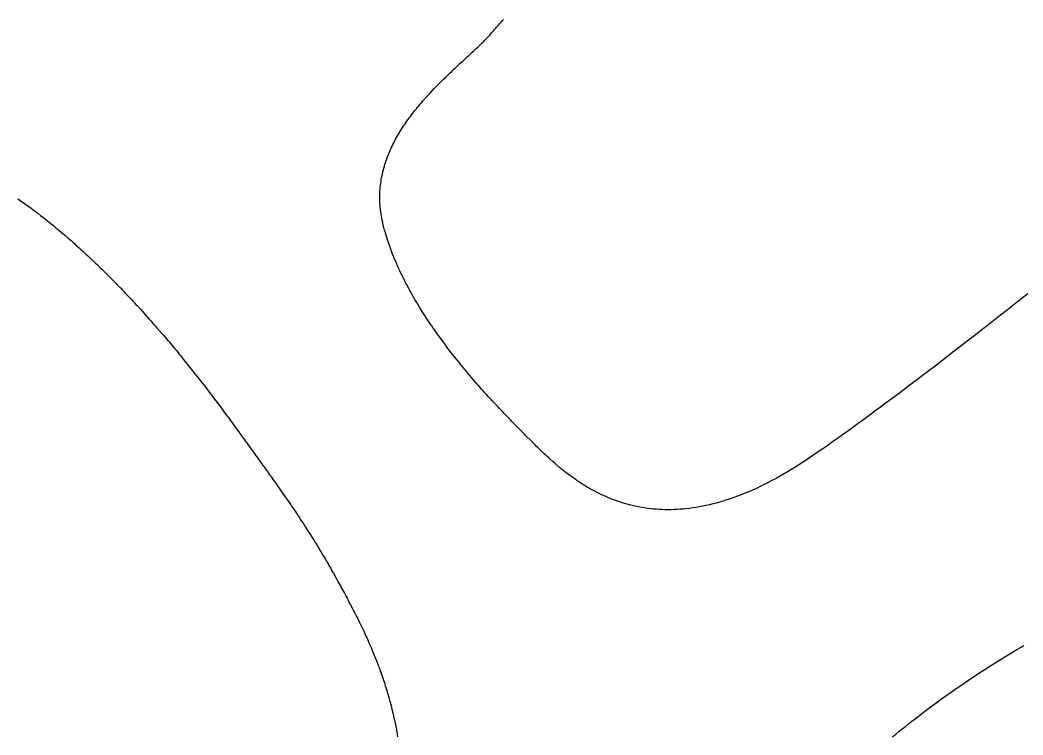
# Model space of a CAD drawing. Extents: x -220 to 640, y 0 to 300.
# Drawn here: x -156.01 to -110.57, y 171.78 to 204.17 of the extents above; entities that cross this region are included whole.
import ezdxf

# ---------------------------------------------------------------- set-up
doc = ezdxf.new("R2010")
doc.units = 0
doc.linetypes.add('CONTINUOUS2', pattern=[0])
doc.layers.get('0').update_dxf_attribs({"linetype": 'CONTINUOUS'})

msp = doc.modelspace()

# ---------------------------------------------------------------- linework, layer by layer
at = {"linetype": 'CONTINUOUS2'}
for p, q in [((-134.248, 204.038), (-134.203, 204.089)), ((-134.203, 204.089), (-134.157, 204.14)), ((-134.157, 204.14), (-134.11, 204.193)), ((-134.664, 203.56), (-134.632, 203.598)), ((-134.632, 203.598), (-134.599, 203.636)), ((-134.599, 203.636), (-134.565, 203.676)), ((-134.565, 203.676), (-134.53, 203.717)), ((-134.53, 203.717), (-134.494, 203.759)), ((-134.494, 203.759), (-134.456, 203.802)), ((-134.456, 203.802), (-134.417, 203.847)), ((-134.417, 203.847), (-134.377, 203.893)), ((-134.377, 203.893), (-134.335, 203.94)), ((-134.335, 203.94), (-134.292, 203.988)), ((-134.292, 203.988), (-134.248, 204.038)), ((-135.092, 203.114), (-135.048, 203.157)), ((-135.048, 203.157), (-135.005, 203.199)), ((-135.005, 203.199), (-134.963, 203.241)), ((-134.963, 203.241), (-134.922, 203.283)), ((-134.922, 203.283), (-134.882, 203.324)), ((-134.882, 203.324), (-134.843, 203.365)), ((-134.843, 203.365), (-134.805, 203.405)), ((-134.805, 203.405), (-134.768, 203.444)), ((-134.768, 203.444), (-134.732, 203.484)), ((-134.732, 203.484), (-134.697, 203.522)), ((-134.697, 203.522), (-134.664, 203.56)), ((-135.627, 202.609), (-135.523, 202.705)), ((-135.523, 202.705), (-135.473, 202.753)), ((-135.473, 202.753), (-135.422, 202.799)), ((-135.422, 202.799), (-135.373, 202.846)), ((-135.373, 202.846), (-135.324, 202.892)), ((-135.324, 202.892), (-135.276, 202.937)), ((-135.276, 202.937), (-135.229, 202.982)), ((-135.229, 202.982), (-135.182, 203.026)), ((-135.182, 203.026), (-135.136, 203.07)), ((-135.136, 203.07), (-135.092, 203.114)), ((-136.065, 202.206), (-136.009, 202.258)), ((-136.009, 202.258), (-135.953, 202.309)), ((-135.953, 202.309), (-135.897, 202.361)), ((-135.897, 202.361), (-135.842, 202.411)), ((-135.842, 202.411), (-135.734, 202.511)), ((-135.734, 202.511), (-135.68, 202.56)), ((-135.68, 202.56), (-135.627, 202.609)), ((-136.706, 201.601), (-136.529, 201.772)), ((-136.529, 201.772), (-136.47, 201.828)), ((-136.47, 201.828), (-136.411, 201.883)), ((-136.411, 201.883), (-136.353, 201.938)), ((-136.353, 201.938), (-136.294, 201.993)), ((-136.294, 201.993), (-136.236, 202.047)), ((-136.236, 202.047), (-136.065, 202.206)), ((-137.065, 201.247), (-136.945, 201.367)), ((-136.945, 201.367), (-136.885, 201.426)), ((-136.885, 201.426), (-136.826, 201.485)), ((-136.826, 201.485), (-136.706, 201.601)), ((-137.481, 200.812), (-137.422, 200.875)), ((-137.422, 200.875), (-137.362, 200.939)), ((-137.362, 200.939), (-137.244, 201.063)), ((-137.244, 201.063), (-137.184, 201.125)), ((-137.184, 201.125), (-137.124, 201.186)), ((-137.124, 201.186), (-137.065, 201.247)), ((-137.886, 200.354), (-137.829, 200.421)), ((-137.829, 200.421), (-137.772, 200.487)), ((-137.772, 200.487), (-137.714, 200.553)), ((-137.714, 200.553), (-137.598, 200.683)), ((-137.598, 200.683), (-137.539, 200.748)), ((-137.539, 200.748), (-137.481, 200.812)), ((-138.219, 199.943), (-138.165, 200.012)), ((-138.165, 200.012), (-138.11, 200.082)), ((-138.11, 200.082), (-138.055, 200.15)), ((-138.055, 200.15), (-137.999, 200.219)), ((-137.999, 200.219), (-137.943, 200.286)), ((-137.943, 200.286), (-137.886, 200.354)), ((-138.582, 199.441), (-138.482, 199.587)), ((-138.482, 199.587), (-138.43, 199.659)), ((-138.43, 199.659), (-138.379, 199.731)), ((-138.379, 199.731), (-138.326, 199.802)), ((-138.326, 199.802), (-138.273, 199.872)), ((-138.273, 199.872), (-138.219, 199.943)), ((-138.866, 198.993), (-138.774, 199.145)), ((-138.774, 199.145), (-138.728, 199.219)), ((-138.728, 199.219), (-138.68, 199.294)), ((-138.68, 199.294), (-138.631, 199.368)), ((-138.631, 199.368), (-138.582, 199.441)), ((-139.118, 198.528), (-139.078, 198.607)), ((-139.078, 198.607), (-138.996, 198.763)), ((-138.996, 198.763), (-138.91, 198.917)), ((-138.91, 198.917), (-138.866, 198.993)), ((-139.299, 198.128), (-139.265, 198.209)), ((-139.265, 198.209), (-139.23, 198.289)), ((-139.23, 198.289), (-139.193, 198.37)), ((-139.193, 198.37), (-139.156, 198.449)), ((-139.156, 198.449), (-139.118, 198.528)), ((-139.479, 197.632), (-139.452, 197.716)), ((-139.452, 197.716), (-139.424, 197.799)), ((-139.424, 197.799), (-139.395, 197.882)), ((-139.395, 197.882), (-139.364, 197.964)), ((-139.364, 197.964), (-139.332, 198.046)), ((-139.332, 198.046), (-139.299, 198.128)), ((-139.593, 197.206), (-139.573, 197.292)), ((-139.573, 197.292), (-139.551, 197.378)), ((-139.551, 197.378), (-139.528, 197.463)), ((-139.528, 197.463), (-139.504, 197.548)), ((-139.504, 197.548), (-139.479, 197.632)), ((-139.67, 196.768), (-139.658, 196.856)), ((-139.658, 196.856), (-139.644, 196.944)), ((-139.644, 196.944), (-139.628, 197.032)), ((-139.628, 197.032), (-139.611, 197.119)), ((-139.611, 197.119), (-139.593, 197.206)), ((-139.709, 196.318), (-139.704, 196.409)), ((-139.704, 196.409), (-139.698, 196.499)), ((-139.698, 196.499), (-139.691, 196.589)), ((-139.691, 196.589), (-139.681, 196.679)), ((-139.681, 196.679), (-139.67, 196.768)), ((-156.121, 196.068), (-155.968, 195.963)), ((-155.968, 195.963), (-155.817, 195.857)), ((-139.712, 196.227), (-139.709, 196.318)), ((-139.712, 196.043), (-139.712, 196.227)), ((-139.709, 195.95), (-139.712, 196.043)), ((-139.705, 195.857), (-139.709, 195.95)), ((-155.817, 195.857), (-155.665, 195.75)), ((-155.665, 195.75), (-155.515, 195.64)), ((-155.515, 195.64), (-155.364, 195.529)), ((-155.364, 195.529), (-155.215, 195.417)), ((-155.215, 195.417), (-155.065, 195.302)), ((-139.699, 195.763), (-139.705, 195.857)), ((-139.691, 195.669), (-139.699, 195.763)), ((-139.681, 195.574), (-139.691, 195.669)), ((-139.669, 195.479), (-139.681, 195.574)), ((-139.655, 195.384), (-139.669, 195.479)), ((-155.065, 195.302), (-154.917, 195.186)), ((-154.917, 195.186), (-154.768, 195.068)), ((-154.768, 195.068), (-154.62, 194.949)), ((-139.64, 195.288), (-139.655, 195.384)), ((-139.622, 195.191), (-139.64, 195.288)), ((-139.602, 195.094), (-139.622, 195.191)), ((-139.581, 194.997), (-139.602, 195.094)), ((-139.553, 194.881), (-139.581, 194.997)), ((-154.62, 194.949), (-154.543, 194.886)), ((-154.543, 194.886), (-154.466, 194.822)), ((-154.466, 194.822), (-154.389, 194.759)), ((-154.389, 194.759), (-154.312, 194.695)), ((-154.312, 194.695), (-154.236, 194.63)), ((-154.236, 194.63), (-154.159, 194.566)), ((-154.159, 194.566), (-154.007, 194.436)), ((-139.523, 194.764), (-139.553, 194.881)), ((-139.492, 194.648), (-139.523, 194.764)), ((-139.46, 194.532), (-139.492, 194.648)), ((-139.426, 194.416), (-139.46, 194.532)), ((-154.007, 194.436), (-153.931, 194.37)), ((-153.931, 194.37), (-153.855, 194.305)), ((-153.855, 194.305), (-153.705, 194.173)), ((-153.705, 194.173), (-153.629, 194.106)), ((-153.629, 194.106), (-153.554, 194.04)), ((-139.354, 194.184), (-139.426, 194.416)), ((-139.315, 194.068), (-139.354, 194.184)), ((-139.276, 193.953), (-139.315, 194.068)), ((-153.554, 194.04), (-153.479, 193.973)), ((-153.479, 193.973), (-153.405, 193.906)), ((-153.405, 193.906), (-153.33, 193.839)), ((-153.33, 193.839), (-153.256, 193.771)), ((-153.256, 193.771), (-153.181, 193.703)), ((-153.181, 193.703), (-153.107, 193.635)), ((-153.107, 193.635), (-153.034, 193.567)), ((-139.235, 193.838), (-139.276, 193.953)), ((-139.149, 193.608), (-139.235, 193.838)), ((-139.104, 193.493), (-139.149, 193.608)), ((-153.034, 193.567), (-152.96, 193.499)), ((-152.96, 193.499), (-152.886, 193.43)), ((-152.886, 193.43), (-152.667, 193.223)), ((-152.667, 193.223), (-152.594, 193.153)), ((-152.594, 193.153), (-152.521, 193.084)), ((-139.058, 193.379), (-139.104, 193.493)), ((-138.962, 193.151), (-139.058, 193.379)), ((-138.912, 193.037), (-138.962, 193.151)), ((-152.521, 193.084), (-152.377, 192.944)), ((-152.377, 192.944), (-152.305, 192.873)), ((-152.305, 192.873), (-152.233, 192.803)), ((-152.233, 192.803), (-152.089, 192.661)), ((-138.861, 192.924), (-138.912, 193.037)), ((-138.809, 192.811), (-138.861, 192.924)), ((-138.756, 192.698), (-138.809, 192.811)), ((-138.702, 192.586), (-138.756, 192.698)), ((-152.089, 192.661), (-151.947, 192.519)), ((-151.947, 192.519), (-151.876, 192.448)), ((-151.876, 192.448), (-151.805, 192.376)), ((-151.805, 192.376), (-151.734, 192.305)), ((-151.734, 192.305), (-151.664, 192.233)), ((-151.664, 192.233), (-151.593, 192.161)), ((-138.646, 192.473), (-138.702, 192.586)), ((-138.59, 192.362), (-138.646, 192.473)), ((-138.533, 192.25), (-138.59, 192.362)), ((-138.415, 192.028), (-138.533, 192.25)), ((-151.593, 192.161), (-151.453, 192.017)), ((-151.453, 192.017), (-151.383, 191.944)), ((-151.383, 191.944), (-151.314, 191.872)), ((-151.314, 191.872), (-151.244, 191.799)), ((-151.244, 191.799), (-150.968, 191.507)), ((-138.355, 191.917), (-138.415, 192.028)), ((-138.294, 191.807), (-138.355, 191.917)), ((-138.232, 191.697), (-138.294, 191.807)), ((-150.968, 191.507), (-150.9, 191.433)), ((-150.9, 191.433), (-150.832, 191.36)), ((-150.832, 191.36), (-150.763, 191.286)), ((-138.169, 191.587), (-138.232, 191.697)), ((-138.106, 191.478), (-138.169, 191.587)), ((-138.041, 191.37), (-138.106, 191.478)), ((-137.976, 191.261), (-138.041, 191.37)), ((-110.659, 191.516), (-110.967, 191.273)), ((-110.35, 191.759), (-110.659, 191.516)), ((-150.763, 191.286), (-150.696, 191.212)), ((-150.696, 191.212), (-150.56, 191.064)), ((-150.56, 191.064), (-150.359, 190.842)), ((-137.91, 191.153), (-137.976, 191.261)), ((-137.776, 190.939), (-137.91, 191.153)), ((-137.708, 190.832), (-137.776, 190.939)), ((-111.274, 191.032), (-111.581, 190.792)), ((-110.967, 191.273), (-111.274, 191.032)), ((-150.359, 190.842), (-150.292, 190.767)), ((-150.292, 190.767), (-150.225, 190.693)), ((-150.225, 190.693), (-150.159, 190.618)), ((-150.159, 190.618), (-150.092, 190.544)), ((-150.092, 190.544), (-149.96, 190.394)), ((-137.57, 190.62), (-137.708, 190.832)), ((-137.43, 190.41), (-137.57, 190.62)), ((-111.886, 190.553), (-112.189, 190.316)), ((-111.581, 190.792), (-111.886, 190.553)), ((-149.96, 190.394), (-149.895, 190.319)), ((-149.895, 190.319), (-149.829, 190.244)), ((-149.829, 190.244), (-149.569, 189.944)), ((-137.359, 190.306), (-137.43, 190.41)), ((-137.287, 190.202), (-137.359, 190.306)), ((-137.215, 190.099), (-137.287, 190.202)), ((-137.142, 189.996), (-137.215, 190.099)), ((-136.996, 189.792), (-137.142, 189.996)), ((-112.491, 190.081), (-112.792, 189.847)), ((-112.189, 190.316), (-112.491, 190.081)), ((-149.569, 189.944), (-149.505, 189.868)), ((-149.505, 189.868), (-149.44, 189.793)), ((-149.44, 189.793), (-149.376, 189.717)), ((-149.376, 189.717), (-149.312, 189.642)), ((-149.312, 189.642), (-149.248, 189.566)), ((-149.248, 189.566), (-149.185, 189.491)), ((-136.848, 189.59), (-136.996, 189.792)), ((-136.773, 189.49), (-136.848, 189.59)), ((-113.091, 189.616), (-113.388, 189.386)), ((-112.792, 189.847), (-113.091, 189.616)), ((-149.185, 189.491), (-149.121, 189.415)), ((-149.121, 189.415), (-149.058, 189.339)), ((-149.058, 189.339), (-148.995, 189.264)), ((-148.995, 189.264), (-148.932, 189.188)), ((-148.932, 189.188), (-148.87, 189.112)), ((-148.87, 189.112), (-148.807, 189.036)), ((-136.699, 189.391), (-136.773, 189.49)), ((-136.624, 189.292), (-136.699, 189.391)), ((-136.548, 189.193), (-136.624, 189.292)), ((-136.472, 189.096), (-136.548, 189.193)), ((-136.397, 188.998), (-136.472, 189.096)), ((-113.683, 189.159), (-113.975, 188.933)), ((-113.388, 189.386), (-113.683, 189.159)), ((-148.807, 189.036), (-148.745, 188.961)), ((-148.745, 188.961), (-148.559, 188.733)), ((-148.559, 188.733), (-148.376, 188.505)), ((-136.32, 188.902), (-136.397, 188.998)), ((-136.244, 188.806), (-136.32, 188.902)), ((-136.168, 188.711), (-136.244, 188.806)), ((-136.091, 188.616), (-136.168, 188.711)), ((-136.015, 188.522), (-136.091, 188.616)), ((-114.266, 188.71), (-114.554, 188.489)), ((-113.975, 188.933), (-114.266, 188.71)), ((-148.376, 188.505), (-148.315, 188.43)), ((-148.315, 188.43), (-148.254, 188.354)), ((-148.254, 188.354), (-148.194, 188.278)), ((-148.194, 188.278), (-148.133, 188.202)), ((-148.133, 188.202), (-148.073, 188.126)), ((-135.861, 188.336), (-136.015, 188.522)), ((-135.785, 188.244), (-135.861, 188.336)), ((-135.631, 188.062), (-135.785, 188.244)), ((-114.84, 188.271), (-115.123, 188.056)), ((-114.554, 188.489), (-114.84, 188.271)), ((-148.073, 188.126), (-148.014, 188.05)), ((-148.014, 188.05), (-147.954, 187.974)), ((-147.954, 187.974), (-147.894, 187.899)), ((-147.894, 187.899), (-147.717, 187.671)), ((-135.555, 187.973), (-135.631, 188.062)), ((-135.478, 187.883), (-135.555, 187.973)), ((-135.401, 187.795), (-135.478, 187.883)), ((-135.325, 187.707), (-135.401, 187.795)), ((-135.249, 187.621), (-135.325, 187.707)), ((-115.404, 187.843), (-115.681, 187.633)), ((-115.123, 188.056), (-115.404, 187.843)), ((-147.717, 187.671), (-147.659, 187.596)), ((-147.659, 187.596), (-147.6, 187.52)), ((-147.6, 187.52), (-147.542, 187.444)), ((-147.542, 187.444), (-147.484, 187.369)), ((-147.484, 187.369), (-147.426, 187.293)), ((-147.426, 187.293), (-147.369, 187.218)), ((-135.173, 187.534), (-135.249, 187.621)), ((-135.097, 187.449), (-135.173, 187.534)), ((-135.022, 187.364), (-135.097, 187.449)), ((-134.946, 187.281), (-135.022, 187.364)), ((-134.871, 187.197), (-134.946, 187.281)), ((-115.956, 187.426), (-116.227, 187.222)), ((-115.681, 187.633), (-115.956, 187.426)), ((-147.369, 187.218), (-147.311, 187.142)), ((-147.311, 187.142), (-147.197, 186.992)), ((-147.197, 186.992), (-147.14, 186.916)), ((-147.14, 186.916), (-147.084, 186.841)), ((-147.084, 186.841), (-147.027, 186.766)), ((-134.797, 187.115), (-134.871, 187.197)), ((-134.722, 187.034), (-134.797, 187.115)), ((-134.648, 186.953), (-134.722, 187.034)), ((-134.575, 186.873), (-134.648, 186.953)), ((-134.501, 186.795), (-134.575, 186.873)), ((-134.429, 186.716), (-134.501, 186.795)), ((-116.761, 186.824), (-117.022, 186.629)), ((-116.496, 187.021), (-116.761, 186.824)), ((-116.227, 187.222), (-116.496, 187.021)), ((-147.027, 186.766), (-146.859, 186.541)), ((-146.859, 186.541), (-146.804, 186.466)), ((-146.804, 186.466), (-146.748, 186.392)), ((-146.748, 186.392), (-146.638, 186.242)), ((-134.356, 186.639), (-134.429, 186.716)), ((-134.284, 186.563), (-134.356, 186.639)), ((-134.213, 186.487), (-134.284, 186.563)), ((-134.142, 186.413), (-134.213, 186.487)), ((-134.072, 186.339), (-134.142, 186.413)), ((-134.002, 186.266), (-134.072, 186.339)), ((-117.28, 186.439), (-117.534, 186.252)), ((-117.022, 186.629), (-117.28, 186.439)), ((-146.638, 186.242), (-146.584, 186.168)), ((-146.584, 186.168), (-146.529, 186.094)), ((-146.529, 186.094), (-146.475, 186.019)), ((-146.475, 186.019), (-146.313, 185.797)), ((-133.933, 186.195), (-134.002, 186.266)), ((-133.865, 186.124), (-133.933, 186.195)), ((-133.797, 186.054), (-133.865, 186.124)), ((-133.73, 185.985), (-133.797, 186.054)), ((-133.664, 185.916), (-133.73, 185.985)), ((-133.598, 185.849), (-133.664, 185.916)), ((-118.03, 185.889), (-118.273, 185.713)), ((-117.784, 186.068), (-118.03, 185.889)), ((-117.534, 186.252), (-117.784, 186.068)), ((-146.313, 185.797), (-146.26, 185.723)), ((-146.26, 185.723), (-146.101, 185.504)), ((-146.101, 185.504), (-146.049, 185.432)), ((-146.049, 185.432), (-145.996, 185.36)), ((-133.533, 185.783), (-133.598, 185.849)), ((-133.469, 185.718), (-133.533, 185.783)), ((-133.406, 185.654), (-133.469, 185.718)), ((-133.343, 185.591), (-133.406, 185.654)), ((-133.282, 185.528), (-133.343, 185.591)), ((-133.161, 185.407), (-133.282, 185.528)), ((-118.511, 185.542), (-118.744, 185.374)), ((-118.273, 185.713), (-118.511, 185.542)), ((-145.996, 185.36), (-145.945, 185.288)), ((-145.945, 185.288), (-145.893, 185.217)), ((-145.893, 185.217), (-145.791, 185.075)), ((-145.791, 185.075), (-145.74, 185.005)), ((-145.74, 185.005), (-145.689, 184.936)), ((-133.103, 185.348), (-133.161, 185.407)), ((-132.823, 185.068), (-133.103, 185.348)), ((-132.77, 185.015), (-132.823, 185.068)), ((-132.716, 184.961), (-132.77, 185.015)), ((-132.661, 184.907), (-132.716, 184.961)), ((-119.198, 185.052), (-119.418, 184.897)), ((-118.973, 185.211), (-119.198, 185.052)), ((-118.744, 185.374), (-118.973, 185.211)), ((-145.689, 184.936), (-145.639, 184.866)), ((-145.639, 184.866), (-145.539, 184.728)), ((-145.539, 184.728), (-145.49, 184.66)), ((-145.49, 184.66), (-145.44, 184.591)), ((-145.44, 184.591), (-145.391, 184.524)), ((-145.391, 184.524), (-145.342, 184.456)), ((-132.605, 184.851), (-132.661, 184.907)), ((-132.548, 184.795), (-132.605, 184.851)), ((-132.49, 184.738), (-132.548, 184.795)), ((-132.431, 184.681), (-132.49, 184.738)), ((-132.371, 184.623), (-132.431, 184.681)), ((-132.31, 184.564), (-132.371, 184.623)), ((-132.248, 184.505), (-132.31, 184.564)), ((-132.185, 184.446), (-132.248, 184.505)), ((-119.843, 184.602), (-120.047, 184.462)), ((-119.633, 184.747), (-119.843, 184.602)), ((-119.418, 184.897), (-119.633, 184.747)), ((-145.342, 184.456), (-145.294, 184.389)), ((-145.294, 184.389), (-145.245, 184.322)), ((-145.245, 184.322), (-145.149, 184.188)), ((-145.149, 184.188), (-145.101, 184.122)), ((-145.101, 184.122), (-145.054, 184.056)), ((-145.054, 184.056), (-145.006, 183.99)), ((-132.121, 184.386), (-132.185, 184.446)), ((-132.056, 184.326), (-132.121, 184.386)), ((-131.99, 184.266), (-132.056, 184.326)), ((-131.854, 184.144), (-131.99, 184.266)), ((-131.784, 184.084), (-131.854, 184.144)), ((-131.714, 184.023), (-131.784, 184.084)), ((-120.635, 184.069), (-120.827, 183.946)), ((-120.442, 184.195), (-120.635, 184.069)), ((-120.247, 184.326), (-120.442, 184.195)), ((-120.047, 184.462), (-120.247, 184.326)), ((-145.006, 183.99), (-144.959, 183.924)), ((-144.959, 183.924), (-144.865, 183.794)), ((-144.865, 183.794), (-144.819, 183.729)), ((-144.819, 183.729), (-144.772, 183.664)), ((-144.772, 183.664), (-144.726, 183.599)), ((-144.726, 183.599), (-144.68, 183.535)), ((-131.57, 183.901), (-131.714, 184.023)), ((-131.496, 183.84), (-131.57, 183.901)), ((-131.421, 183.779), (-131.496, 183.84)), ((-131.345, 183.719), (-131.421, 183.779)), ((-131.268, 183.659), (-131.345, 183.719)), ((-131.11, 183.539), (-131.268, 183.659)), ((-121.391, 183.605), (-121.576, 183.5)), ((-121.205, 183.715), (-121.391, 183.605)), ((-121.017, 183.829), (-121.205, 183.715)), ((-120.827, 183.946), (-121.017, 183.829)), ((-144.68, 183.535), (-144.634, 183.47)), ((-144.634, 183.47), (-144.589, 183.406)), ((-144.589, 183.406), (-144.543, 183.342)), ((-144.543, 183.342), (-144.453, 183.214)), ((-144.453, 183.214), (-144.408, 183.151)), ((-144.408, 183.151), (-144.363, 183.087)), ((-131.029, 183.48), (-131.11, 183.539)), ((-130.865, 183.362), (-131.029, 183.48)), ((-130.78, 183.304), (-130.865, 183.362)), ((-130.695, 183.247), (-130.78, 183.304)), ((-130.609, 183.19), (-130.695, 183.247)), ((-130.521, 183.134), (-130.609, 183.19)), ((-122.121, 183.207), (-122.299, 183.117)), ((-121.941, 183.301), (-122.121, 183.207)), ((-121.759, 183.398), (-121.941, 183.301)), ((-121.576, 183.5), (-121.759, 183.398)), ((-144.363, 183.087), (-144.319, 183.024)), ((-144.319, 183.024), (-144.274, 182.96)), ((-144.274, 182.96), (-144.01, 182.582)), ((-130.432, 183.079), (-130.521, 183.134)), ((-130.342, 183.025), (-130.432, 183.079)), ((-130.251, 182.971), (-130.342, 183.025)), ((-130.159, 182.918), (-130.251, 182.971)), ((-130.065, 182.866), (-130.159, 182.918)), ((-129.97, 182.815), (-130.065, 182.866)), ((-129.874, 182.765), (-129.97, 182.815)), ((-129.776, 182.716), (-129.874, 182.765)), ((-129.678, 182.669), (-129.776, 182.716)), ((-123.166, 182.725), (-123.334, 182.658)), ((-122.996, 182.796), (-123.166, 182.725)), ((-122.824, 182.871), (-122.996, 182.796)), ((-122.65, 182.949), (-122.824, 182.871)), ((-122.476, 183.031), (-122.65, 182.949)), ((-122.299, 183.117), (-122.476, 183.031)), ((-144.01, 182.582), (-143.924, 182.456)), ((-143.924, 182.456), (-143.88, 182.394)), ((-143.88, 182.394), (-143.751, 182.205)), ((-129.578, 182.622), (-129.678, 182.669)), ((-129.477, 182.577), (-129.578, 182.622)), ((-129.374, 182.532), (-129.477, 182.577)), ((-129.27, 182.49), (-129.374, 182.532)), ((-129.165, 182.448), (-129.27, 182.49)), ((-129.059, 182.408), (-129.165, 182.448)), ((-128.952, 182.37), (-129.059, 182.408)), ((-128.843, 182.333), (-128.952, 182.37)), ((-128.732, 182.297), (-128.843, 182.333)), ((-128.621, 182.263), (-128.732, 182.297)), ((-128.508, 182.231), (-128.621, 182.263)), ((-128.394, 182.201), (-128.508, 182.231)), ((-124.625, 182.241), (-124.78, 182.204)), ((-124.469, 182.282), (-124.625, 182.241)), ((-124.312, 182.325), (-124.469, 182.282)), ((-124.153, 182.372), (-124.312, 182.325)), ((-123.992, 182.423), (-124.153, 182.372)), ((-123.83, 182.476), (-123.992, 182.423)), ((-123.666, 182.533), (-123.83, 182.476)), ((-123.501, 182.594), (-123.666, 182.533)), ((-123.334, 182.658), (-123.501, 182.594)), ((-143.751, 182.205), (-143.709, 182.142)), ((-143.709, 182.142), (-143.666, 182.079)), ((-143.666, 182.079), (-143.624, 182.017)), ((-143.624, 182.017), (-143.581, 181.954)), ((-143.581, 181.954), (-143.413, 181.702)), ((-128.278, 182.172), (-128.394, 182.201)), ((-128.161, 182.145), (-128.278, 182.172)), ((-128.043, 182.12), (-128.161, 182.145)), ((-127.923, 182.097), (-128.043, 182.12)), ((-127.802, 182.075), (-127.923, 182.097)), ((-127.68, 182.056), (-127.802, 182.075)), ((-127.556, 182.039), (-127.68, 182.056)), ((-127.431, 182.024), (-127.556, 182.039)), ((-127.305, 182.011), (-127.431, 182.024)), ((-127.177, 182), (-127.305, 182.011)), ((-127.047, 181.992), (-127.177, 182)), ((-126.916, 181.986), (-127.047, 181.992)), ((-126.784, 181.982), (-126.916, 181.986)), ((-126.651, 181.981), (-126.784, 181.982)), ((-126.516, 181.982), (-126.651, 181.981)), ((-126.379, 181.985), (-126.516, 181.982)), ((-126.241, 181.991), (-126.379, 181.985)), ((-126.102, 182), (-126.241, 181.991)), ((-125.961, 182.012), (-126.102, 182)), ((-125.818, 182.026), (-125.961, 182.012)), ((-125.674, 182.042), (-125.818, 182.026)), ((-125.529, 182.062), (-125.674, 182.042)), ((-125.382, 182.084), (-125.529, 182.062)), ((-125.234, 182.11), (-125.382, 182.084)), ((-125.084, 182.138), (-125.234, 182.11)), ((-124.933, 182.169), (-125.084, 182.138)), ((-124.78, 182.204), (-124.933, 182.169)), ((-143.413, 181.702), (-143.371, 181.638)), ((-143.371, 181.638), (-143.287, 181.512)), ((-143.287, 181.512), (-143.245, 181.448)), ((-143.245, 181.448), (-143.204, 181.385)), ((-143.204, 181.385), (-143.162, 181.321)), ((-143.162, 181.321), (-143.121, 181.257)), ((-143.121, 181.257), (-143.079, 181.193)), ((-143.079, 181.193), (-142.956, 181.001)), ((-142.956, 181.001), (-142.914, 180.936)), ((-142.914, 180.936), (-142.75, 180.676)), ((-142.75, 180.676), (-142.709, 180.61)), ((-142.709, 180.61), (-142.668, 180.545)), ((-142.668, 180.545), (-142.628, 180.479)), ((-142.628, 180.479), (-142.587, 180.413)), ((-142.587, 180.413), (-142.546, 180.346)), ((-142.546, 180.346), (-142.505, 180.28)), ((-142.505, 180.28), (-142.464, 180.213)), ((-142.464, 180.213), (-142.424, 180.145)), ((-142.424, 180.145), (-142.383, 180.078)), ((-142.383, 180.078), (-142.342, 180.01)), ((-142.342, 180.01), (-142.302, 179.942)), ((-142.302, 179.942), (-142.261, 179.874)), ((-142.261, 179.874), (-142.179, 179.736)), ((-142.179, 179.736), (-142.139, 179.667)), ((-142.139, 179.667), (-142.098, 179.598)), ((-142.098, 179.598), (-142.057, 179.528)), ((-142.057, 179.528), (-142.017, 179.457)), ((-142.017, 179.457), (-141.976, 179.387)), ((-141.976, 179.387), (-141.935, 179.316)), ((-141.935, 179.316), (-141.894, 179.244)), ((-141.894, 179.244), (-141.853, 179.173)), ((-141.853, 179.173), (-141.813, 179.101)), ((-141.813, 179.101), (-141.69, 178.882)), ((-141.69, 178.882), (-141.608, 178.734)), ((-141.608, 178.734), (-141.566, 178.659)), ((-141.566, 178.659), (-141.484, 178.509)), ((-141.484, 178.509), (-141.443, 178.433)), ((-141.443, 178.433), (-141.401, 178.357)), ((-141.401, 178.357), (-141.36, 178.28)), ((-141.36, 178.28), (-141.319, 178.202)), ((-141.319, 178.202), (-141.235, 178.046)), ((-141.235, 178.046), (-141.194, 177.967)), ((-141.194, 177.967), (-141.152, 177.888)), ((-141.152, 177.888), (-141.11, 177.808)), ((-141.11, 177.808), (-140.984, 177.565)), ((-140.984, 177.565), (-140.942, 177.483)), ((-140.942, 177.483), (-140.899, 177.4)), ((-140.899, 177.4), (-140.857, 177.317)), ((-140.857, 177.317), (-140.814, 177.233)), ((-140.814, 177.233), (-140.772, 177.149)), ((-140.772, 177.149), (-140.729, 177.064)), ((-140.729, 177.064), (-140.635, 176.876)), ((-140.635, 176.876), (-140.585, 176.775)), ((-140.585, 176.775), (-140.441, 176.475)), ((-140.441, 176.475), (-140.395, 176.377)), ((-140.395, 176.377), (-140.305, 176.181)), ((-140.305, 176.181), (-140.261, 176.085)), ((-140.261, 176.085), (-140.218, 175.988)), ((-140.218, 175.988), (-140.176, 175.893)), ((-140.176, 175.893), (-140.094, 175.703)), ((-140.094, 175.703), (-140.054, 175.609)), ((-140.054, 175.609), (-140.015, 175.516)), ((-140.015, 175.516), (-139.977, 175.423)), ((-139.977, 175.423), (-139.903, 175.239)), ((-111.316, 175.361), (-110.842, 175.646)), ((-110.842, 175.646), (-110.684, 175.739)), ((-110.684, 175.739), (-110.525, 175.832)), ((-139.903, 175.239), (-139.867, 175.148)), ((-139.867, 175.148), (-139.832, 175.057)), ((-139.832, 175.057), (-139.797, 174.967)), ((-139.797, 174.967), (-139.763, 174.878)), ((-112.101, 174.871), (-111.945, 174.971)), ((-111.945, 174.971), (-111.631, 175.167)), ((-111.631, 175.167), (-111.473, 175.264)), ((-111.473, 175.264), (-111.316, 175.361)), ((-139.763, 174.878), (-139.73, 174.788)), ((-139.73, 174.788), (-139.666, 174.612)), ((-139.666, 174.612), (-139.635, 174.524)), ((-139.635, 174.524), (-139.604, 174.437)), ((-112.725, 174.467), (-112.57, 174.569)), ((-112.57, 174.569), (-112.258, 174.771)), ((-112.258, 174.771), (-112.101, 174.871)), ((-139.604, 174.437), (-139.546, 174.263)), ((-139.546, 174.263), (-139.517, 174.178)), ((-139.517, 174.178), (-139.489, 174.092)), ((-139.489, 174.092), (-139.462, 174.007)), ((-113.498, 173.945), (-113.344, 174.051)), ((-113.344, 174.051), (-113.19, 174.156)), ((-113.19, 174.156), (-112.88, 174.364)), ((-112.88, 174.364), (-112.725, 174.467)), ((-139.462, 174.007), (-139.436, 173.922)), ((-139.436, 173.922), (-139.41, 173.838)), ((-139.41, 173.838), (-139.384, 173.755)), ((-139.384, 173.755), (-139.359, 173.671)), ((-139.359, 173.671), (-139.335, 173.588)), ((-114.109, 173.516), (-113.957, 173.624)), ((-113.957, 173.624), (-113.804, 173.732)), ((-113.804, 173.732), (-113.651, 173.839)), ((-113.651, 173.839), (-113.498, 173.945)), ((-139.335, 173.588), (-139.312, 173.506)), ((-139.312, 173.506), (-139.289, 173.423)), ((-139.289, 173.423), (-139.266, 173.341)), ((-139.266, 173.341), (-139.244, 173.26)), ((-139.244, 173.26), (-139.202, 173.098)), ((-114.713, 173.076), (-114.563, 173.187)), ((-114.563, 173.187), (-114.261, 173.407)), ((-114.261, 173.407), (-114.109, 173.516)), ((-139.202, 173.098), (-139.182, 173.018)), ((-139.182, 173.018), (-139.162, 172.938)), ((-139.162, 172.938), (-139.124, 172.778)), ((-139.124, 172.778), (-139.105, 172.699)), ((-139.105, 172.699), (-139.088, 172.62)), ((-115.458, 172.511), (-115.162, 172.739)), ((-115.162, 172.739), (-115.013, 172.852)), ((-115.013, 172.852), (-114.713, 173.076)), ((-139.088, 172.62), (-139.07, 172.542)), ((-139.07, 172.542), (-139.053, 172.463)), ((-139.053, 172.463), (-139.037, 172.385)), ((-139.037, 172.385), (-139.021, 172.308)), ((-139.021, 172.308), (-139.005, 172.23)), ((-115.898, 172.164), (-115.752, 172.28)), ((-115.752, 172.28), (-115.605, 172.396)), ((-115.605, 172.396), (-115.458, 172.511)), ((-139.005, 172.23), (-138.99, 172.153)), ((-138.99, 172.153), (-138.976, 172.076)), ((-138.976, 172.076), (-138.961, 171.999)), ((-138.961, 171.999), (-138.947, 171.923)), ((-138.947, 171.923), (-138.908, 171.695)), ((-116.477, 171.693), (-116.333, 171.812)), ((-116.333, 171.812), (-116.189, 171.93)), ((-116.189, 171.93), (-116.044, 172.047)), ((-116.044, 172.047), (-115.898, 172.164))]:
    msp.add_line(p, q, dxfattribs=at)

doc.saveas('drawing.dxf')
